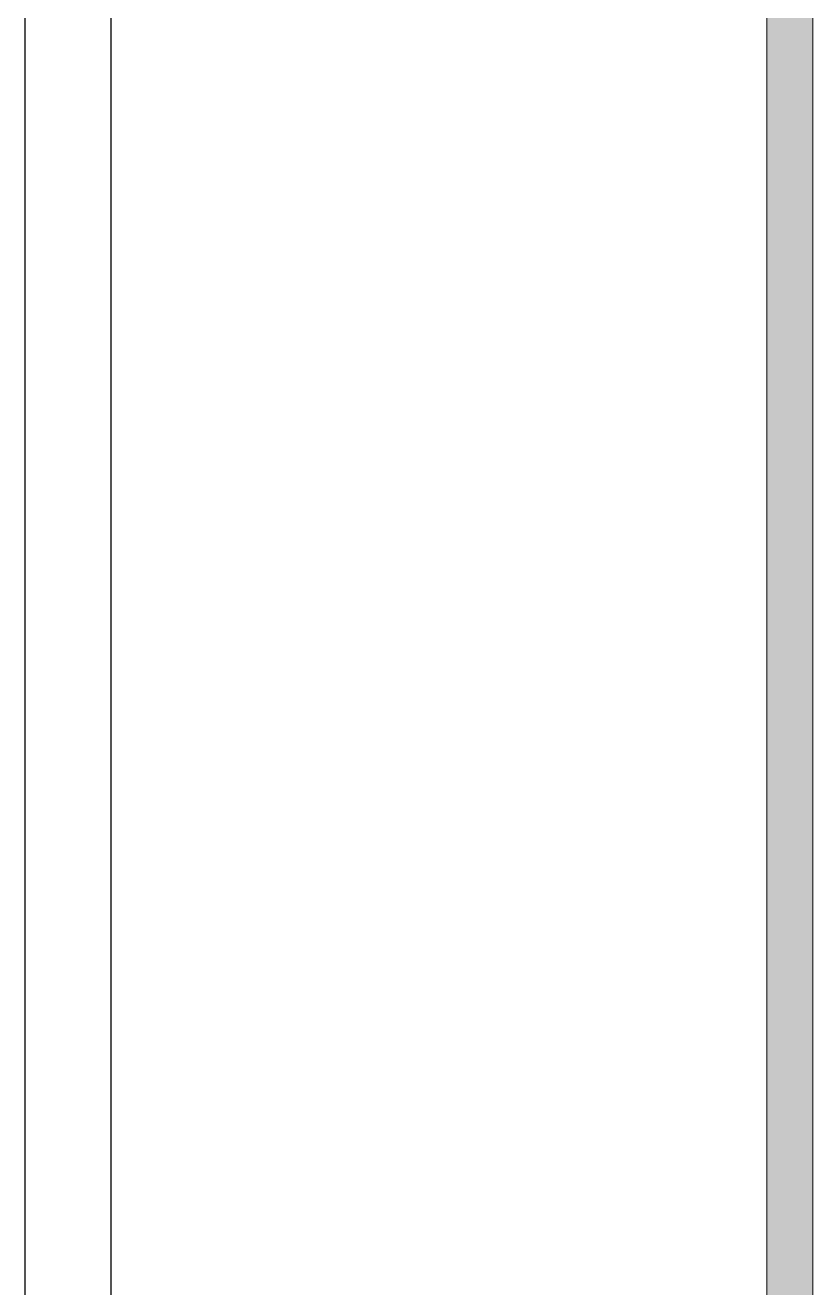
# Model space of a CAD drawing. Header units: inches. Extents: x -20.8 to 74.7, y -53.7 to 19.1.
# Drawn here: x 17.742 to 19.883, y -30.535 to -27.105 of the extents above; entities that cross this region are included whole.
import ezdxf

# ---------------------------------------------------------------- set-up
doc = ezdxf.new("R2010")
doc.units = ezdxf.units.IN
doc.header["$MEASUREMENT"] = 0
doc.layers.add('G-ANNO-TTLB', color=7, linetype='Continuous', lineweight=0)
doc.layers.add('TYVEK', color=7, linetype='Continuous', lineweight=0)

msp = doc.modelspace()

# ---------------------------------------------------------------- hatches: boundary and pattern name
at = {"layer": 'G-ANNO-TTLB', "true_color": 0xb9529f, "transparency": 33554687}
h = msp.add_hatch(color=233, dxfattribs=at)
edge = h.paths.add_edge_path()
edge.add_spline(control_points=[(19.8832, -53.7487), (19.8832, -53.7487), (-20.8169, -53.7487), (-20.8169, -53.7487), (-20.8169, -53.7487), (-20.8169, -19.6134), (-20.8169, -19.6134), (-20.8169, -19.6134), (19.8832, -19.6134), (19.8832, -19.6134), (19.8832, -19.6134), (19.8832, -53.7487), (19.8832, -53.7487)], knot_values=[0, 0, 0, 0, 1, 1, 1, 2, 2, 2, 3, 3, 3, 4, 4, 4, 4], degree=3, periodic=0)
edge = h.paths.add_edge_path()
edge.add_spline(control_points=[(-20.6918, -19.7385), (-20.6918, -19.7385), (-20.6918, -53.6237), (-20.6918, -53.6237), (-20.6918, -53.6237), (19.7581, -53.6237), (19.7581, -53.6237), (19.7581, -53.6237), (19.7581, -19.7385), (19.7581, -19.7385), (19.7581, -19.7385), (-20.6918, -19.7385), (-20.6918, -19.7385)], knot_values=[0, 0, 0, 0, 1, 1, 1, 2, 2, 2, 3, 3, 3, 4, 4, 4, 4], degree=3, periodic=0)
edge.add_line((-20.6918, -19.7385), (-20.6918, -19.7385))

# ---------------------------------------------------------------- linework, layer by layer
at = {"layer": 'G-ANNO-TTLB', "color": 233, "lineweight": 9, "true_color": 0xb9529f}
for p, q in [((19.8832, -53.7487), (19.8832, -19.6134)), ((19.7581, -53.6237), (19.7581, -19.7385)), ((19.7581, -19.7385), (19.7581, -53.6237))]:
    msp.add_line(p, q, dxfattribs=at)
at = {"layer": 'G-ANNO-TTLB'}
for points in [[(19.8832, -53.7487), (19.8832, -53.7487), (-20.8169, -53.7487), (-20.8169, -53.7487), (-20.8169, -53.7487), (-20.8169, -19.6134), (-20.8169, -19.6134), (-20.8169, -19.6134), (19.8832, -19.6134), (19.8832, -19.6134), (19.8832, -19.6134), (19.8832, -53.7487), (19.8832, -53.7487)], [(-20.6918, -19.7385), (-20.6918, -19.7385), (-20.6918, -53.6237), (-20.6918, -53.6237), (-20.6918, -53.6237), (19.7581, -53.6237), (19.7581, -53.6237), (19.7581, -53.6237), (19.7581, -19.7385), (19.7581, -19.7385), (19.7581, -19.7385), (-20.6918, -19.7385), (-20.6918, -19.7385)]]:
    msp.add_open_spline(points, degree=3, knots=[0, 0, 0, 0, 1, 1, 1, 2, 2, 2, 3, 3, 3, 4, 4, 4, 4], dxfattribs=at)
at = {"layer": 'TYVEK', "color": 33, "lineweight": 25, "true_color": 0xcb9865}
msp.add_line((17.9757, -31.3744), (17.9757, -24.7984), dxfattribs=at)
at = {"layer": 'TYVEK', "color": 2, "lineweight": 25, "true_color": 0xf5eb12}
msp.add_line((17.7423, -31.5094), (17.7423, -24.9334), dxfattribs=at)

doc.saveas('drawing.dxf')
